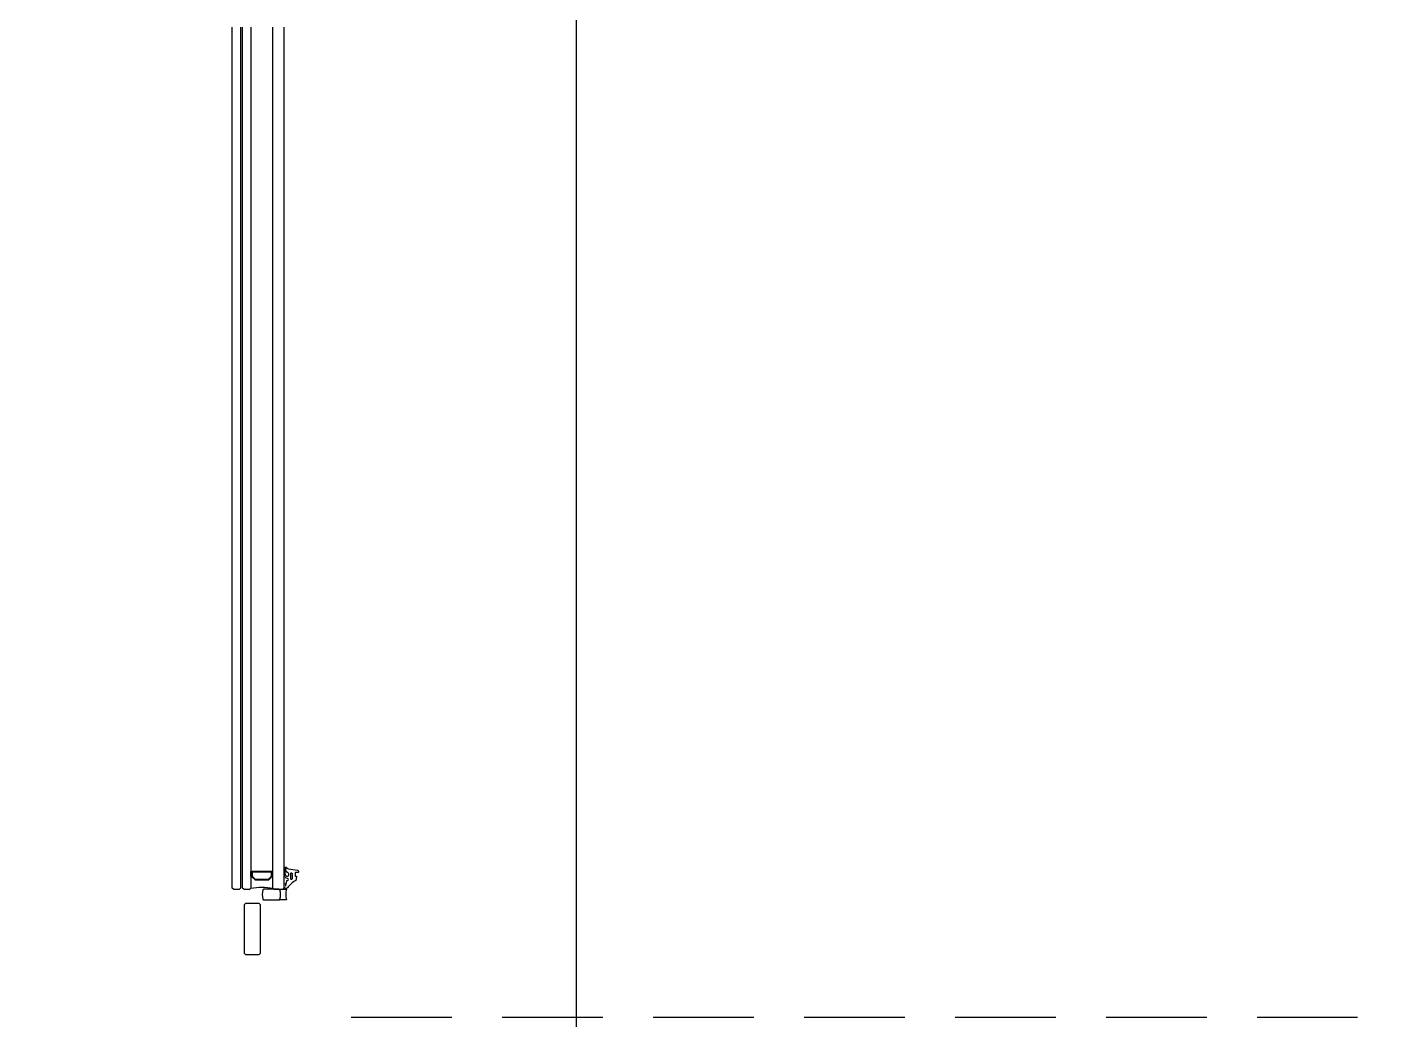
# Model space of a CAD drawing. Header units: millimetres. Extents: x 106699 to 122058, y 158555 to 162844.
# Drawn here: x 112307.4 to 112376.4, y 160008.4 to 160059 of the extents above; entities that cross this region are included whole.
import ezdxf

# ---------------------------------------------------------------- set-up
doc = ezdxf.new("R2010")
doc.units = ezdxf.units.MM
doc.linetypes.add('300_Z4_FCD_F03$0$GESTRICHELT', pattern=[0.75, 0.5, -0.25])
for name, color, linetype in [('300_Z4_FCD_F03$0$0-LNS-VL8', 252, 'Continuous'), ('300_Z4_FCD_F03$0$3-EXT-PRF', 231, 'Continuous'), ('300_Z4_FCD_F03$0$3-OPN-GLS', 4, 'Continuous')]:
    doc.layers.add(name, color=color, linetype=linetype)
doc.layers.add('300_Z4_STR_F03$0$AUDIT_D_220920114151-103', color=251, linetype='Continuous', lineweight=5)
doc.layers.add('area', color=200, linetype='Continuous', plot=False)

# ---------------------------------------------------------------- blocks, each defined once
blk = doc.blocks.new('A$C6495093d')
at = {"layer": '300_Z4_FCD_F03$0$0-LNS-VL8', "linetype": '300_Z4_FCD_F03$0$GESTRICHELT', "ltscale": 10}
blk.add_line((1.629, 77.034), (1.629, 0), dxfattribs=at)
blk.add_arc((1.629, 77.946), 77.946, 270, 0.13297, dxfattribs=at)
at = {"layer": '300_Z4_FCD_F03$0$3-EXT-PRF'}
blk.add_lwpolyline([(7.221, 81.551), (4.78, 81.551), (4.712, 81.619), (4.712, 82.268), (4.78, 82.336), (7.221, 82.336), (7.29, 82.268), (7.29, 81.619)], close=True, dxfattribs=at)
at = {"layer": '300_Z4_FCD_F03$0$3-EXT-PRF', "linetype": 'ByBlock', "lineweight": -2}
for points in [[(7.944, 81.419, 0.148726), (7.483, 81.419, 0.32701), (7.448, 81.372), (7.448, 80.625, 0.326981), (7.483, 80.578, 0.148707), (7.943, 80.578, 0.326981), (7.978, 80.625), (7.978, 81.372, 0.327043)], [(7.978, 80.244, 0.16591), (7.448, 80.244), (7.448, 80.625, 0.326981), (7.483, 80.578, 0.148707), (7.943, 80.578, 0.326981), (7.978, 80.625)]]:
    blk.add_lwpolyline(points, format="xyb", close=True, dxfattribs=at)
at = {"layer": '300_Z4_FCD_F03$0$3-EXT-PRF'}
blk.add_lwpolyline([(8.612, 80.925), (8.612, 80.96), (8.441, 81.13), (8.441, 81.813), (8.612, 81.984), (8.612, 82.018), (8.032, 82.018, -0.083618), (8.032, 80.925), (8.612, 80.925)], format="xyb", dxfattribs=at)
at = {"layer": '300_Z4_FCD_F03$0$3-EXT-PRF', "ltscale": 10}
for points in [[(8.441, 81.13), (8.612, 80.96), (8.851, 80.96), (8.851, 81.984), (8.612, 81.984), (8.441, 81.813)], [(8.475, 81.145), (8.626, 80.994), (8.817, 80.994), (8.817, 81.95), (8.626, 81.95), (8.475, 81.799)], [(8.851, 81.984), (8.612, 81.984), (8.612, 82.018), (8.851, 82.018)], [(8.851, 80.96), (8.612, 80.96), (8.612, 80.925), (8.851, 80.925)]]:
    blk.add_lwpolyline(points, close=True, dxfattribs=at)
at = {"layer": '300_Z4_FCD_F03$0$3-EXT-PRF'}
for points in [[(8.823, 79.661, -0.414214), (8.802, 79.682), (8.802, 79.805, 0.414214), (8.789, 79.818), (8.626, 79.818), (8.626, 79.77, -0.25821), (8.616, 79.748, -0.25297), (8.593, 79.745), (8.416, 79.791, 0.088702), (8.042, 80.205, -0.714466), (8.097, 80.364), (8.225, 80.364, -1), (8.225, 80.296), (8.144, 80.296, 0.915196), (8.142, 80.28), (8.397, 80.234, -0.363489), (8.413, 80.215), (8.413, 80.194, 0.845331), (8.506, 80.196, -0.362404), (8.707, 80.364), (9.014, 80.364, -0.80698), (9.042, 80.234, 0.26235), (8.983, 80.153), (8.93, 79.709, -0.379789), (8.876, 79.661)], [(8.728, 79.955, 0.414214), (8.78, 80.006, 0.414214), (8.728, 80.057), (8.528, 80.057, 0.414214), (8.476, 80.006, 0.414214), (8.528, 79.955)], [(8.659, 80.153, -0.612992), (8.615, 80.239, -0.239931), (8.753, 80.31), (9.018, 80.31, -1), (9.018, 80.289), (8.993, 80.289, -0.317837), (8.973, 80.303), (8.967, 80.303, 0.317975), (8.806, 80.189, -0.317975), (8.755, 80.153), (8.659, 80.153)]]:
    blk.add_lwpolyline(points, format="xyb", close=True, dxfattribs=at)
at = {"layer": '300_Z4_FCD_F03$0$3-OPN-GLS'}
for points in [[(50.799, 82.531), (8.032, 82.531), (7.963, 82.599), (7.963, 82.873), (8.032, 82.941), (50.799, 82.941)], [(50.799, 82.018), (8.032, 82.018), (7.963, 82.086), (7.963, 82.359), (8.032, 82.427), (50.799, 82.427)], [(50.799, 80.379), (8.032, 80.379), (7.963, 80.448), (7.963, 80.857), (8.032, 80.925), (50.799, 80.925)]]:
    blk.add_lwpolyline(points, dxfattribs=at)
blk = doc.blocks.new('ÇEÇEVE')
at = {"xscale": 1.026355872782365, "yscale": 1.026355872782365, "zscale": 1.026355872782365}
blk.add_blockref('A$C6495093d', (104204.663, 177807.816), dxfattribs=at)
blk = doc.blocks.new('COLUMN')
at = {"layer": '300_Z4_STR_F03$0$AUDIT_D_220920114151-103', "true_color": 0x303030}
h = blk.add_hatch(color=250, dxfattribs=at)
h.dxf.hatch_style = 1
h.paths.add_polyline_path([(104767.618, 177818.405), (104852.616, 177818.405), (104852.616, 177903.408), (104767.618, 177903.408)])
h.paths.add_polyline_path([(104052.618, 177903.405), (104052.618, 177818.405), (103967.618, 177818.405), (103967.618, 177903.405)])
edge = h.paths.add_edge_path()
edge.add_line((104052.618, 177498.405), (104052.618, 177438.405))
h.paths.add_polyline_path([(103967.618, 177498.405), (104052.618, 177498.405), (104052.618, 177438.405), (103967.618, 177438.405)])
h.paths.add_polyline_path([(104852.618, 177438.405), (104767.618, 177438.405), (104767.618, 177498.405), (104852.618, 177498.405)])
h.paths.add_polyline_path([(104852.618, 177018.405), (104767.618, 177018.405), (104767.618, 177103.405), (104852.618, 177103.405)])
h.paths.add_polyline_path([(103967.618, 176233.405), (103967.618, 176318.405), (104052.618, 176318.405), (104052.618, 176233.405)])
h.paths.add_polyline_path([(103967.618, 177103.405), (104052.618, 177103.405), (104052.618, 177018.405), (103967.618, 177018.405)])

msp = doc.modelspace()

# ---------------------------------------------------------------- linework, layer by layer
at = {"layer": 'area'}
msp.add_lwpolyline([(112335.394, 159857.778), (112335.368, 160371.596), (112990.368, 160371.596), (112990.368, 160057.264), (112990.368, 160057.264), (112990.368, 159989.581), (112990.368, 159989.581), (112990.368, 159857.981), (112990.368, 159857.981), (112990.368, 159792.981), (112803.572, 159792.981), (112803.572, 159907.98), (112793.572, 159907.98), (112793.572, 159857.981), (112706.172, 159857.981), (112706.172, 159907.98), (112696.172, 159907.98), (112696.172, 159792.981), (112395.572, 159792.981), (112395.34, 159857.992), (112335.394, 159857.778)], dxfattribs=at)

# ---------------------------------------------------------------- block references
at = {"rotation": 90}
for name in ['COLUMN', 'ÇEÇEVE']:
    msp.add_blockref(name, (290210.777, 55802.164), dxfattribs=at)

doc.saveas('drawing.dxf')
